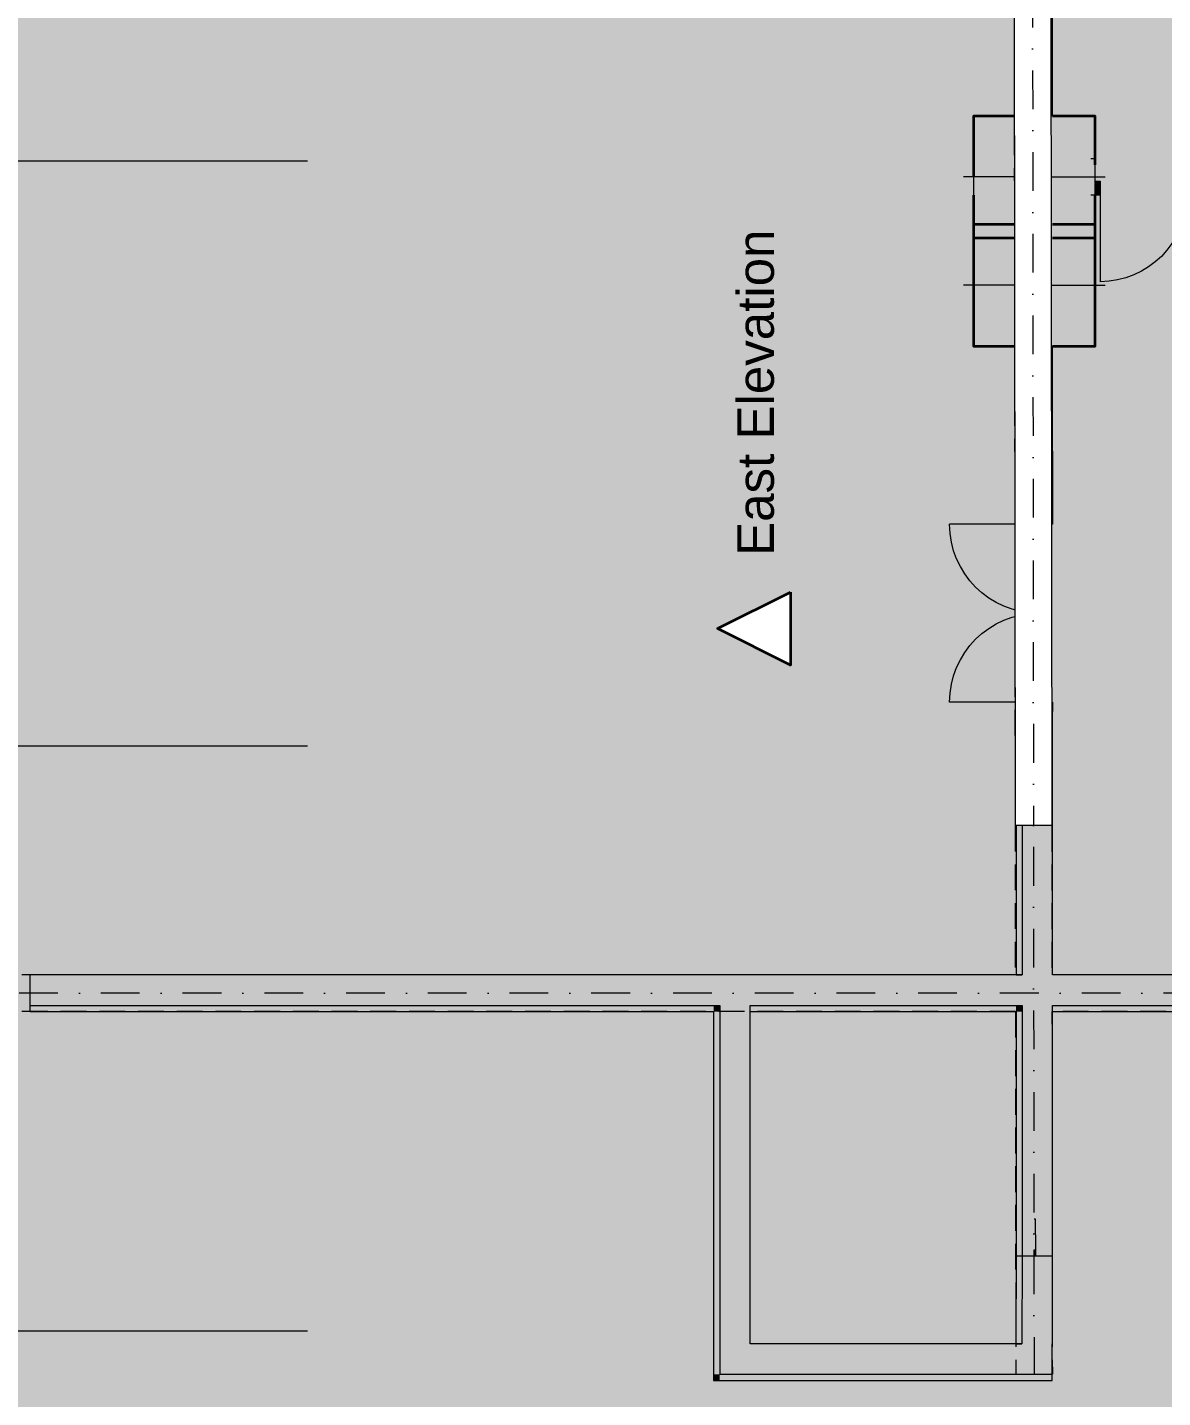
# Model space of a CAD drawing. Header units: millimetres. Extents: x -31264 to 69937, y -40802 to 59035.
# Drawn here: x 21741 to 31052, y 4690 to 15934 of the extents above; entities that cross this region are included whole.
import ezdxf
from ezdxf.enums import TextEntityAlignment as Align

# ---------------------------------------------------------------- set-up
doc = ezdxf.new("R2010")
doc.units = ezdxf.units.MM
doc.header["$MEASUREMENT"] = 0
for name, pattern in [('Dot & Dashed', [670.277762, 317.5, -176.388889, 0, -176.388874]), ('Hidden Line', [317.5, 211.666667, -105.833333]), ('Wipeout_Contour', [1000, 0, -1000])]:
    doc.linetypes.add(name, pattern=pattern)
for name, color, linetype in [('ARCHICAD Zone Stamps', 7, 'Continuous'), ('Dimensioning - General', 7, 'Continuous'), ('Marker - Elevation', 7, 'Continuous'), ('Model Unit - Zone', 7, 'Continuous'), ('Site & Landscape - Terrain', 7, 'Continuous'), ('Structural - Bearing', 7, 'Continuous'), ('Structural - Grid', 7, 'Continuous')]:
    doc.layers.add(name, color=color, linetype=linetype)
doc.styles.add('GENERATED_STYLE_1', font='arial.ttf')
doc.dimstyles.new('GENERATED_STYLE__3', dxfattribs={"dimtxt": 600, "dimasz": 95, "dimexe": 0.18, "dimexo": 300, "dimgap": 0.09, "dimtad": 1, "dimdec": 3, "dimlfac": 0.001, "dimzin": 0, "dimdsep": 46, "dimtxsty": 'GENERATED_STYLE_1', "dimblk": 'ARROWHEAD_2', "dimblk1": 'ARROWHEAD_2', "dimblk2": 'ARROWHEAD_2', "dimcen": 0.09, "dimclrd": 256, "dimclre": 256, "dimclrt": 5, "dimadec": 0, "dimazin": 0, "dimtfac": 1, "dimtdec": 4, "dimtmove": 0, "dimatfit": 3, "dimfxl": 0, "dimtolj": 1, "dimtzin": 0, "dimarcsym": 0})

# ---------------------------------------------------------------- blocks, each defined once
blk = doc.blocks.new('Corridor_02_2', base_point=(24275, -5852))
at = {"layer": 'Model Unit - Zone', "linetype": 'Continuous', "lineweight": 0, "true_color": 0xfdf2d0}
h = blk.add_hatch(color=254, dxfattribs=at)
h.paths.add_polyline_path([(2050, -7169), (8000, -7146), (8000, -6742), (9000, -6742), (9000, -7142), (13600, -7125), (13600, -6742), (14600, -6742), (14600, -7121), (21600, -7094), (21600, -6742), (22600, -6742), (22600, -7742), (22250, -7742), (22250, -11442), (22750, -11442), (22750, -11892), (26252, -11892), (26252, -11542), (27252, -11542), (27252, -11892), (29725, -11892), (29725, -11542), (30725, -11542), (30725, -12542), (30375, -12542), (30375, -19892), (30825, -19892), (30825, -20092), (36252, -20092), (36252, -19742), (36602, -19742), (36602, -17892), (36402, -17892), (36402, -16892), (37402, -16892), (37402, -17092), (39252, -17092), (39252, -16742), (39603, -16742), (39611, -7742), (39252, -7742), (39252, -7392), (29252, -7392), (29252, -7742), (28252, -7742), (28252, -6742), (29252, -6742), (29252, -7092), (38687, -7092), (38687, -6743), (38687, -6493), (38686, -5246), (38686, -4940), (38686, -4392), (28771, -4392), (28848, 1608), (20500, 1608), (20500, 1258), (19500, 1258), (19500, 2258), (19700, 2258), (19700, 7508), (19200, 7508), (19200, 8508), (19700, 8508), (19700, 10298), (19500, 10298), (19500, 11298), (19700, 11298), (19700, 13508), (19500, 13508), (19500, 14508), (19700, 14508), (19700, 16318), (19200, 16318), (19200, 17318), (19700, 17318), (19700, 25318), (19250, 25318), (19250, 26318), (20250, 26318), (20250, 25968), (29473, 25968), (29473, 26468), (30473, 26468), (30473, 25468), (30150, 25468), (30150, 17318), (30500, 17318), (30500, 16318), (30150, 16318), (30150, 15207), (30500, 15207), (30500, 14857), (32000, 14857), (32000, 15207), (32350, 15207), (32350, 16318), (32000, 16318), (32000, 17318), (32350, 17318), (32350, 25318), (32000, 25318), (32000, 26318), (33000, 26318), (33000, 25968), (36619, 25968), (36621, 27818), (36269, 27818), (36269, 28168), (36200, 28168), (32279, 28168), (32279, 27818), (31279, 27818), (31279, 28168), (14600, 28168), (14600, 27818), (13600, 27818), (13600, 28168), (9000, 28168), (9000, 27818), (8000, 27818), (8000, 28168), (2373, 28168), (2373, 27818), (2050, 27818), (2050, 26318), (2500, 26318), (2500, 25318), (2050, 25318), (2050, 20508), (2500, 20508), (2500, 19508), (2050, 19508), (2050, 14508), (2500, 14508), (2500, 13508), (2050, 13508), (2050, 8508), (2500, 8508), (2500, 7508), (2050, 7508), (2050, 2258), (2500, 2258), (2500, 1258), (2050, 1258), (2050, -3742), (2500, -3742), (2500, -4742), (2050, -4742)])
h.paths.add_polyline_path([(3600, 26318), (4600, 26318), (4600, 25318), (3600, 25318)], flags=0)
h.paths.add_polyline_path([(5055, -4731), (4055, -4731), (4055, -3731), (5055, -3731)], flags=0)
h.paths.add_polyline_path([(5568, -431), (4568, -431), (4568, 569), (5568, 569)], flags=0)
h.paths.add_polyline_path([(6300, 26318), (7300, 26318), (7300, 25318), (6300, 25318)], flags=0)
h.paths.add_polyline_path([(8469, -429), (7469, -429), (7469, 571), (8469, 571)], flags=0)
h.paths.add_polyline_path([(8200, -4624), (8200, -3624), (9200, -3624), (9200, -4624)], flags=0)
h.paths.add_polyline_path([(11800, 26318), (12800, 26318), (12800, 25318), (11800, 25318)], flags=0)
h.paths.add_polyline_path([(13379, 21618), (12379, 21618), (12379, 22618), (13379, 22618)], flags=0)
h.paths.add_polyline_path([(14700, -4624), (13700, -4624), (13700, -3624), (14700, -3624)], flags=0)
h.paths.add_polyline_path([(15279, 22618), (16279, 22618), (16279, 21618), (15279, 21618)], flags=0)
h.paths.add_polyline_path([(15596, 26318), (16596, 26318), (16596, 25318), (15596, 25318)], flags=0)
h.paths.add_polyline_path([(20200, -4624), (19200, -4624), (19200, -3624), (20200, -3624)], flags=0)
blk.add_hatch(color=254, dxfattribs=at).paths.add_polyline_path([(32000, 14857), (30500, 14857), (30500, 14672), (32000, 14672)])
at = {"layer": 'ARCHICAD Zone Stamps', "color": 5, "lineweight": 25, "style": 'GENERATED_STYLE_1'}
for tag, p in [('DUMMY_849', (25573, -5027)), ('ROOM_NAME', (22978, -5095)), ('DUMMY_850', (25573, -5616)), ('ROOM_NUMBER', (22978, -5685)), ('measuredAreaCode', (22978, -6274))]:
    blk.add_attdef(tag, text='', height=300, dxfattribs=at).set_placement(p, align=Align.TOP_LEFT)
blk = doc.blocks.new('Mesh_1', base_point=(-31264, 46149))
at = {"color": 254, "linetype": 'Wipeout_Contour', "lineweight": 0, "ltscale": 258748.646944}
blk.add_wipeout([(-31264, 46149), (-31264, -40802), (62056, -40802), (62056, 46149)], dxfattribs=at).dxf.layer = 'Site & Landscape - Terrain'
at = {"layer": 'Site & Landscape - Terrain', "linetype": 'Continuous', "lineweight": 13, "true_color": 0xa2a233}
h = blk.add_hatch(dxfattribs=at)
h.set_pattern_fill('Grass', color=55, style=0, pattern_type=2)
h.set_pattern_definition([(90, (0, 0), (-600, 0), [86.6025, -259.8076]), (90, (300, 173.2), (-600, 0), [86.6025, -259.8076]), (30, (0, 0), (-300, 519.6152), [86.6025, -259.8076]), (30, (0, 346.4), (-300, 519.6152), [86.6025, -259.8076]), (150, (0, 0), (300, 519.6152), [86.6025, -259.8076]), (150, (0, 346.4), (300, 519.6152), [86.6025, -259.8076])])
h.paths.add_polyline_path([(-31264, 46149), (-31264, -40802), (62056, -40802), (62056, 46149)])
blk = doc.blocks.new('Arch Double Door_ Sidelight_ Transom 24_2')
at = {"layer": 'Structural - Bearing', "linetype": 'Continuous', "lineweight": 0, "true_color": 0xffffff}
for points in [[(-1050, -115), (-1010, -115), (-1010, 0), (-1050, 0)], [(-1010, -115), (-490, -115), (-490, 0), (-1010, 0)], [(-490, -115), (-450, -115), (-450, 0), (-490, 0)], [(1050, 0), (1010, 0), (1010, -115), (1050, -115)]]:
    blk.add_hatch(color=7, dxfattribs=at).paths.add_polyline_path(points)
at = {"layer": 'Structural - Bearing', "color": 30, "linetype": 'Continuous', "lineweight": 18, "true_color": 0xff6600}
for p, q in [((-450, 0), (-450, 730)), ((1010, 0), (1010, 730))]:
    blk.add_line(p, q, dxfattribs=at)
at = {"layer": 'Structural - Bearing', "color": 251, "linetype": 'Continuous', "lineweight": 13, "true_color": 0x6a6a6a}
for p, q in [((-1050, 185), (-1087, 185)), ((-1050, 185), (-1087, 185)), ((-1050, 135), (-1050, 185)), ((-1050, 135), (-1050, 185)), ((1050, 135), (1050, 185)), ((1050, 135), (1050, 185)), ((1050, 185), (1087, 185)), ((1050, 185), (1087, 185))]:
    blk.add_line(p, q, dxfattribs=at)
at = {"layer": 'Structural - Bearing', "color": 7, "linetype": 'Continuous', "lineweight": 20}
for p, q in [((-1050, 0), (-1050, 135)), ((-1050, 0), (-1050, 135)), ((1050, 0), (1050, 135)), ((1050, 0), (1050, 135)), ((-1050, -115), (-1050, 0)), ((-1050, -115), (-1050, 0)), ((1050, -115), (1050, 0)), ((1050, -115), (1050, 0)), ((-1050, -115), (-1087, -115)), ((-1050, -115), (-1087, -115)), ((1050, -115), (1087, -115)), ((1050, -115), (1087, -115))]:
    blk.add_line(p, q, dxfattribs=at)
at = {"layer": 'Structural - Bearing', "color": 30, "linetype": 'Continuous', "lineweight": 20, "true_color": 0xff6600}
for p, q in [((-1010, 0), (-1050, 0)), ((-1050, 0), (-1050, -115)), ((-1010, -115), (-1010, 0)), ((-450, 0), (-490, 0)), ((-490, 0), (-490, -115)), ((-450, -115), (-450, 0)), ((1050, 0), (1010, 0)), ((1010, 0), (1010, -115)), ((1050, -115), (1050, 0)), ((-1050, -115), (-1010, -115)), ((-490, -115), (-450, -115)), ((1010, -115), (1050, -115))]:
    blk.add_line(p, q, dxfattribs=at)
at = {"layer": 'Structural - Bearing', "color": 30, "linetype": 'Continuous', "lineweight": 20, "true_color": 0xff6600, "flags": 128}
blk.add_lwpolyline([(-1010, -115), (-490, -115), (-490, 0), (-1010, 0)], close=True, dxfattribs=at)
at = {"layer": 'Structural - Bearing', "color": 30, "linetype": 'Continuous', "lineweight": 18, "true_color": 0xff6600}
for centre, start, end in [((-450, 0), 0, 90), ((1010, 0), 90, 180)]:
    blk.add_arc(centre, 730, start, end, dxfattribs=at)
blk = doc.blocks.new('Wall_51', base_point=(30000, 25818))
at = {"layer": 'Structural - Bearing', "linetype": 'Continuous', "lineweight": 0, "true_color": 0x353329}
for points in [[(29850, 16318), (29850, 15207), (29900, 15207), (29900, 16318)], [(29850, 13318), (29850, 12457), (29900, 12457), (29900, 13318)], [(29850, 8158), (29900, 8158), (29900, 10357), (29850, 10357)], [(29850, 7858), (29850, 5853), (29900, 5853), (29900, 7858)]]:
    blk.add_hatch(color=250, dxfattribs=at).paths.add_polyline_path(points)
at = {"layer": 'Structural - Bearing', "linetype": 'Continuous', "lineweight": 0, "true_color": 0x5a512e}
for points in [[(29900, 16318), (29900, 15207), (30150, 15207), (30150, 16318)], [(29900, 12457), (30150, 12457), (30150, 13318), (29900, 13318)], [(29900, 10357), (29900, 8158), (30150, 8158), (30150, 10357)], [(30150, 7908), (29900, 7908), (29900, 7858), (30150, 7858)], [(29900, 7858), (29900, 5853), (30150, 5853), (30150, 7858)]]:
    blk.add_hatch(color=59, dxfattribs=at).paths.add_polyline_path(points)
at = {"layer": 'Structural - Bearing', "color": 7, "linetype": 'Continuous', "lineweight": 20}
for p, q in [((29900, 16318), (29900, 15207)), ((29900, 13318), (29900, 12457)), ((30150, 12457), (30150, 12494)), ((30035, 12457), (29900, 12457)), ((30150, 12457), (30035, 12457)), ((29900, 10357), (29900, 8158)), ((30035, 10357), (29900, 10357)), ((30150, 10357), (30035, 10357)), ((30150, 10357), (30150, 10320)), ((29900, 7908), (29900, 7858)), ((30150, 7858), (30150, 7908)), ((29900, 7858), (29900, 5853))]:
    blk.add_line(p, q, dxfattribs=at)
at = {"layer": 'Structural - Bearing', "color": 251, "linetype": 'Continuous', "lineweight": 13, "true_color": 0x6a6a6a}
for p, q in [((29850, 12457), (29850, 12494)), ((29900, 12457), (29850, 12457)), ((29850, 10357), (29850, 10320)), ((29900, 10357), (29850, 10357)), ((29850, 8158), (29900, 8158))]:
    blk.add_line(p, q, dxfattribs=at)
at = {"layer": 'Structural - Bearing', "color": 251, "linetype": 'Continuous', "lineweight": 13, "true_color": 0x6a6a6a, "flags": 128}
for points in [[(29850, 16318), (29850, 15207)], [(29850, 13318), (29850, 12457)], [(29850, 10357), (29850, 8158)], [(29850, 7858), (29850, 5853)], [(29850, 5853), (29900, 5853)]]:
    blk.add_lwpolyline(points, dxfattribs=at)
at = {"layer": 'Structural - Bearing', "color": 7, "linetype": 'Continuous', "lineweight": 20, "flags": 128}
for points in [[(30150, 15207), (30150, 16318)], [(30150, 12457), (30150, 13318)], [(30150, 8158), (30150, 10357)], [(30150, 5853), (30150, 7858)], [(29900, 5853), (30150, 5853)]]:
    blk.add_lwpolyline(points, dxfattribs=at)
at = {"layer": 'Structural - Bearing', "color": 21, "linetype": 'Continuous', "lineweight": 18, "true_color": 0xff9955, "xscale": -1, "zscale": 1000, "rotation": 90}
blk.add_blockref('Arch Double Door_ Sidelight_ Transom 24_2', (30035, 11407), dxfattribs=at)
blk = doc.blocks.new('Double Door 24')
at = {"layer": 'Structural - Bearing', "linetype": 'Continuous', "lineweight": 0, "true_color": 0xffffff}
for points in [[(-750, -115), (-710, -115), (-710, 0), (-750, 0)], [(750, 0), (710, 0), (710, -115), (750, -115)]]:
    blk.add_hatch(color=7, dxfattribs=at).paths.add_polyline_path(points)
at = {"layer": 'Structural - Bearing', "color": 30, "linetype": 'Continuous', "lineweight": 18, "true_color": 0xff6600}
for p, q in [((-710, 0), (-710, 710)), ((710, 0), (710, 710))]:
    blk.add_line(p, q, dxfattribs=at)
at = {"layer": 'Structural - Bearing', "color": 7, "linetype": 'Continuous', "lineweight": 20}
for p, q in [((-750, 0), (-787, 0)), ((-750, 0), (-787, 0)), ((-750, 0), (-750, -115)), ((-750, 0), (-750, -115)), ((750, 0), (750, -115)), ((750, 0), (750, -115)), ((750, 0), (787, 0)), ((750, 0), (787, 0)), ((-750, -115), (-750, -250)), ((-750, -115), (-750, -250)), ((750, -115), (750, -250)), ((750, -115), (750, -250))]:
    blk.add_line(p, q, dxfattribs=at)
at = {"layer": 'Structural - Bearing', "color": 30, "linetype": 'Continuous', "lineweight": 20, "true_color": 0xff6600}
for p, q in [((-710, 0), (-750, 0)), ((-750, 0), (-750, -115)), ((-710, -115), (-710, 0)), ((750, 0), (710, 0)), ((710, 0), (710, -115)), ((750, -115), (750, 0)), ((-750, -115), (-710, -115)), ((710, -115), (750, -115))]:
    blk.add_line(p, q, dxfattribs=at)
at = {"layer": 'Structural - Bearing', "color": 251, "linetype": 'Continuous', "lineweight": 13, "true_color": 0x6a6a6a}
for p, q in [((-750, -300), (-787, -300)), ((-750, -300), (-787, -300)), ((-750, -250), (-750, -300)), ((-750, -250), (-750, -300)), ((750, -250), (750, -300)), ((750, -250), (750, -300)), ((750, -300), (787, -300)), ((750, -300), (787, -300))]:
    blk.add_line(p, q, dxfattribs=at)
at = {"layer": 'Structural - Bearing', "color": 30, "linetype": 'Continuous', "lineweight": 18, "true_color": 0xff6600}
for centre, start, end in [((-710, 0), 0, 90), ((710, 0), 90, 180)]:
    blk.add_arc(centre, 710, start, end, dxfattribs=at)
blk = doc.blocks.new('Wall_57', base_point=(32500, 14706.64897))
at = {"layer": 'Structural - Bearing', "color": 251, "linetype": 'Continuous', "lineweight": 13, "true_color": 0x6a6a6a}
for p, q in [((30500, 14856.64897), (30463, 14856.64897)), ((30500, 14806.64897), (30500, 14856.64897)), ((32000, 14856.64897), (32037, 14856.64897)), ((32000, 14806.64897), (32000, 14856.64897))]:
    blk.add_line(p, q, dxfattribs=at)
at = {"layer": 'Structural - Bearing', "color": 7, "linetype": 'Continuous', "lineweight": 20}
for p, q in [((30500, 14671.64897), (30500, 14806.64897)), ((32000, 14671.64897), (32000, 14806.64897)), ((30500, 14556.64897), (30500, 14671.64897)), ((32000, 14556.64897), (32000, 14671.64897)), ((30500, 14556.64897), (30463, 14556.64897)), ((32000, 14556.64897), (32037, 14556.64897))]:
    blk.add_line(p, q, dxfattribs=at)
at = {"layer": 'Structural - Bearing', "color": 21, "linetype": 'Continuous', "lineweight": 18, "true_color": 0xff9955, "xscale": -1, "zscale": 1000, "rotation": 180}
blk.add_blockref('Double Door 24', (31250, 14556.64897), dxfattribs=at)
blk = doc.blocks.new('Wall_81', base_point=(30000, 6003))
at = {"layer": 'Structural - Bearing', "linetype": 'Continuous', "lineweight": 0, "true_color": 0x5a512e}
blk.add_hatch(color=59, dxfattribs=at).paths.add_polyline_path([(30000, 5903), (30011, 5903), (30010, 6153), (30000, 6153)])
at = {"layer": 'Structural - Bearing', "linetype": 'Continuous', "lineweight": 0, "true_color": 0x353329}
blk.add_hatch(color=250, dxfattribs=at).paths.add_polyline_path([(30000, 5853), (30011, 5853), (30011, 5903), (30000, 5903)])
at = {"layer": 'Structural - Bearing', "color": 7, "linetype": 'Continuous', "lineweight": 20}
blk.add_line((30000, 5903), (30011, 5903), dxfattribs=at)
at = {"layer": 'Structural - Bearing', "color": 7, "linetype": 'Continuous', "lineweight": 20, "flags": 128}
for points in [[(30010, 6153), (30000, 6153)], [(30011, 5903), (30010, 6153)]]:
    blk.add_lwpolyline(points, dxfattribs=at)
at = {"layer": 'Structural - Bearing', "color": 251, "linetype": 'Continuous', "lineweight": 13, "true_color": 0x6a6a6a, "flags": 128}
for points in [[(30000, 5853), (30000, 5903)], [(30000, 5853), (30011, 5853)], [(30011, 5853), (30011, 5903)]]:
    blk.add_lwpolyline(points, dxfattribs=at)
blk = doc.blocks.new('Wall_82', base_point=(30000, 14707))
at = {"layer": 'Structural - Bearing', "linetype": 'Continuous', "lineweight": 0, "true_color": 0x5a512e}
blk.add_hatch(color=59, dxfattribs=at).paths.add_polyline_path([(29500, 14558), (29500, 14558), (29500, 14708)])
at = {"layer": 'Structural - Bearing', "color": 7, "linetype": 'Continuous', "lineweight": 20, "flags": 128}
blk.add_lwpolyline([(29500, 14708), (29500, 14558)], dxfattribs=at)
blk = doc.blocks.new('Wall_83', base_point=(29993, 9579))
at = {"layer": 'Structural - Bearing', "linetype": 'Continuous', "lineweight": 0, "true_color": 0x5a512e}
blk.add_hatch(color=59, dxfattribs=at).paths.add_polyline_path([(29993, 9479), (30000, 9479), (30000, 9729), (29993, 9729)])
at = {"layer": 'Structural - Bearing', "linetype": 'Continuous', "lineweight": 0, "true_color": 0x353329}
blk.add_hatch(color=250, dxfattribs=at).paths.add_polyline_path([(29993, 9429), (30000, 9429), (30000, 9479), (29993, 9479)])
at = {"layer": 'Structural - Bearing', "color": 7, "linetype": 'Continuous', "lineweight": 20}
blk.add_line((29993, 9479), (30000, 9479), dxfattribs=at)
at = {"layer": 'Structural - Bearing', "color": 7, "linetype": 'Continuous', "lineweight": 20, "flags": 128}
for points in [[(30000, 9729), (29993, 9729)], [(29993, 9479), (29993, 9729)]]:
    blk.add_lwpolyline(points, dxfattribs=at)
at = {"layer": 'Structural - Bearing', "color": 251, "linetype": 'Continuous', "lineweight": 13, "true_color": 0x6a6a6a, "flags": 128}
for points in [[(29993, 9429), (29993, 9479)], [(29993, 9429), (30000, 9429)]]:
    blk.add_lwpolyline(points, dxfattribs=at)
blk = doc.blocks.new('Wall_92', base_point=(29989, 12793))
at = {"layer": 'Structural - Bearing', "linetype": 'Continuous', "lineweight": 0, "true_color": 0x5a512e}
blk.add_hatch(color=59, dxfattribs=at).paths.add_polyline_path([(29989, 12693), (30000, 12693), (30000, 12943), (29989, 12943)])
at = {"layer": 'Structural - Bearing', "linetype": 'Continuous', "lineweight": 0, "true_color": 0x353329}
blk.add_hatch(color=250, dxfattribs=at).paths.add_polyline_path([(29989, 12643), (30000, 12643), (30000, 12693), (29989, 12693)])
at = {"layer": 'Structural - Bearing', "color": 7, "linetype": 'Continuous', "lineweight": 20}
blk.add_line((29989, 12693), (30000, 12693), dxfattribs=at)
at = {"layer": 'Structural - Bearing', "color": 7, "linetype": 'Continuous', "lineweight": 20, "flags": 128}
for points in [[(30000, 12943), (29989, 12943)], [(29989, 12693), (29989, 12943)]]:
    blk.add_lwpolyline(points, dxfattribs=at)
at = {"layer": 'Structural - Bearing', "color": 251, "linetype": 'Continuous', "lineweight": 13, "true_color": 0x6a6a6a, "flags": 128}
for points in [[(29989, 12643), (29989, 12693)], [(29989, 12643), (30000, 12643)]]:
    blk.add_lwpolyline(points, dxfattribs=at)
blk = doc.blocks.new('Wall_95', base_point=(27520, 8008))
at = {"layer": 'Structural - Bearing', "linetype": 'Continuous', "lineweight": 0, "true_color": 0x5a512e}
for points in [[(27670, 7908), (27420, 7908), (27420, 7858), (27670, 7858)], [(27670, 7908), (27420, 7908), (27420, 7858), (27670, 7858)], [(27670, 5131), (27670, 7858), (27420, 7858), (27420, 5131)], [(27670, 5131), (27420, 4881), (27670, 4881)], [(27420, 5131), (27420, 4881), (27670, 5131)]]:
    blk.add_hatch(color=59, dxfattribs=at).paths.add_polyline_path(points)
at = {"layer": 'Structural - Bearing', "linetype": 'Continuous', "lineweight": 0, "true_color": 0x353329}
for points in [[(27420, 4881), (27420, 7858), (27370, 7858), (27370, 4881)], [(27370, 4831), (27420, 4831), (27420, 4881)], [(27370, 4881), (27370, 4831), (27420, 4881)]]:
    blk.add_hatch(color=250, dxfattribs=at).paths.add_polyline_path(points)
at = {"layer": 'Structural - Bearing', "color": 7, "linetype": 'Continuous', "lineweight": 20}
for p, q in [((27420, 7908), (27420, 7858)), ((27420, 7908), (27420, 7858)), ((27670, 7858), (27670, 7908)), ((27670, 7858), (27670, 7908)), ((27420, 7858), (27420, 5131)), ((27420, 5131), (27420, 4881)), ((27420, 4881), (27670, 4881))]:
    blk.add_line(p, q, dxfattribs=at)
at = {"layer": 'Structural - Bearing', "color": 251, "linetype": 'Continuous', "lineweight": 13, "true_color": 0x6a6a6a, "flags": 128}
for points in [[(27370, 7858), (27370, 4831)], [(27370, 4831), (27420, 4831)]]:
    blk.add_lwpolyline(points, dxfattribs=at)
at = {"layer": 'Structural - Bearing', "color": 7, "linetype": 'Continuous', "lineweight": 20, "flags": 128}
blk.add_lwpolyline([(27670, 5131), (27670, 7858)], dxfattribs=at)
blk = doc.blocks.new('Wall_96', base_point=(27520, 4981))
at = {"layer": 'Structural - Bearing', "linetype": 'Continuous', "lineweight": 0, "true_color": 0x5a512e}
blk.add_hatch(color=59, dxfattribs=at).paths.add_polyline_path([(27670, 4881), (30146, 4881), (30146, 5131), (27670, 5131)])
at = {"layer": 'Structural - Bearing', "linetype": 'Continuous', "lineweight": 0, "true_color": 0x353329}
blk.add_hatch(color=250, dxfattribs=at).paths.add_polyline_path([(27420, 4881), (27420, 4831), (30146, 4831), (30146, 4881)])
at = {"layer": 'Structural - Bearing', "color": 7, "linetype": 'Continuous', "lineweight": 20}
for p, q in [((27420, 4881), (27670, 4881)), ((27670, 4881), (30146, 4881))]:
    blk.add_line(p, q, dxfattribs=at)
at = {"layer": 'Structural - Bearing', "color": 7, "linetype": 'Continuous', "lineweight": 20, "flags": 128}
for points in [[(29897, 5131), (27670, 5131)], [(30146, 4881), (30146, 5131)]]:
    blk.add_lwpolyline(points, dxfattribs=at)
at = {"layer": 'Structural - Bearing', "color": 251, "linetype": 'Continuous', "lineweight": 13, "true_color": 0x6a6a6a, "flags": 128}
for points in [[(30146, 4831), (30146, 4881)], [(27420, 4831), (30146, 4831)]]:
    blk.add_lwpolyline(points, dxfattribs=at)
blk = doc.blocks.new('Wall_97', base_point=(30000, 5862))
at = {"layer": 'Structural - Bearing', "linetype": 'Continuous', "lineweight": 0, "true_color": 0x353329}
blk.add_hatch(color=250, dxfattribs=at).paths.add_polyline_path([(29850, 5863), (29848, 5131), (29898, 5131), (29900, 5863)])
at = {"layer": 'Structural - Bearing', "linetype": 'Continuous', "lineweight": 0, "true_color": 0x5a512e}
blk.add_hatch(color=59, dxfattribs=at).paths.add_polyline_path([(29900, 5863), (29898, 5131), (30148, 5131), (30150, 5862)])
at = {"layer": 'Structural - Bearing', "color": 7, "linetype": 'Continuous', "lineweight": 20}
blk.add_line((29900, 5863), (29898, 5131), dxfattribs=at)
at = {"layer": 'Structural - Bearing', "color": 251, "linetype": 'Continuous', "lineweight": 13, "true_color": 0x6a6a6a, "flags": 128}
for points in [[(29850, 5863), (29848, 5131)], [(29848, 5131), (29898, 5131)]]:
    blk.add_lwpolyline(points, dxfattribs=at)
at = {"layer": 'Structural - Bearing', "color": 7, "linetype": 'Continuous', "lineweight": 20, "flags": 128}
blk.add_lwpolyline([(30148, 5131), (30150, 5862)], dxfattribs=at)
blk = doc.blocks.new('Wall_101', base_point=(21764, 8008))
at = {"layer": 'Structural - Bearing', "linetype": 'Continuous', "lineweight": 0, "true_color": 0x5a512e}
for points in [[(27420, 8158), (21764, 8158), (21764, 7908), (27420, 7908)], [(27670, 8158), (27420, 8158), (27420, 7908), (27670, 7908)], [(29900, 8158), (27670, 8158), (27670, 7908), (29900, 7908)], [(30150, 8158), (29900, 8158), (29900, 7908), (30150, 7908)], [(32400, 8158), (30150, 8158), (30150, 7908), (32400, 7908)]]:
    blk.add_hatch(color=59, dxfattribs=at).paths.add_polyline_path(points)
at = {"layer": 'Structural - Bearing', "linetype": 'Continuous', "lineweight": 0, "true_color": 0x353329}
for points in [[(27370, 7908), (21764, 7908), (21764, 7858), (27370, 7858)], [(27420, 7908), (27370, 7908), (27370, 7858), (27420, 7858)], [(29850, 7908), (27670, 7908), (27670, 7858), (29850, 7858)], [(29900, 7908), (29850, 7908), (29850, 7858), (29900, 7858)], [(32350, 7908), (30150, 7908), (30150, 7858), (32350, 7858)]]:
    blk.add_hatch(color=250, dxfattribs=at).paths.add_polyline_path(points)
at = {"layer": 'Structural - Bearing', "color": 7, "linetype": 'Continuous', "lineweight": 20}
for p, q in [((21764, 7908), (27420, 7908)), ((27420, 7908), (27420, 7858)), ((27670, 7858), (27670, 7908)), ((27670, 7908), (29900, 7908)), ((29900, 7908), (29900, 7858)), ((30150, 7858), (30150, 7908)), ((30150, 7908), (32400, 7908))]:
    blk.add_line(p, q, dxfattribs=at)
at = {"layer": 'Structural - Bearing', "color": 7, "linetype": 'Continuous', "lineweight": 20, "flags": 128}
for points in [[(29900, 8158), (21764, 8158)], [(21764, 7908), (21764, 8158)], [(32400, 8158), (30150, 8158)]]:
    blk.add_lwpolyline(points, dxfattribs=at)
at = {"layer": 'Structural - Bearing', "color": 251, "linetype": 'Continuous', "lineweight": 13, "true_color": 0x6a6a6a, "flags": 128}
for points in [[(21764, 7858), (21764, 7908)], [(21764, 7858), (27370, 7858)], [(27670, 7858), (29850, 7858)], [(30150, 7858), (32350, 7858)]]:
    blk.add_lwpolyline(points, dxfattribs=at)
blk = doc.blocks.new('Column_39', base_point=(30000, 14707))
at = {"layer": 'Structural - Bearing', "linetype": 'Continuous', "lineweight": 0, "true_color": 0x5a512e}
for points in [[(29500, 15207), (29500, 14708), (29500, 14808), (29850, 14807), (29900, 14807), (29900, 15207)], [(29900, 15207), (29900, 14807), (30150, 14806), (30150, 14807), (30150, 15207)], [(30500, 15207), (30150, 15207), (30150, 14807), (30500, 14807)], [(29500, 14708), (29500, 14558), (29850, 14557), (29850, 14807), (29500, 14808)], [(29850, 14557), (29900, 14557), (29900, 14807), (29850, 14807)], [(29900, 14557), (30150, 14556), (30150, 14557), (30150, 14806), (29900, 14807)], [(30150, 14807), (30150, 14806), (30150, 14557), (30500, 14557), (30500, 14807)], [(29500, 14558), (29500, 14207), (29900, 14207), (29900, 14557), (29850, 14557)], [(29900, 14557), (29900, 14207), (30150, 14207), (30150, 14556)], [(30150, 14556), (30150, 14207), (30500, 14207), (30500, 14557), (30150, 14557)]]:
    blk.add_hatch(color=59, dxfattribs=at).paths.add_polyline_path(points)
at = {"layer": 'Structural - Bearing', "color": 1, "linetype": 'Continuous', "lineweight": 0}
for p, q in [((30000, 14787), (30000, 15287)), ((29920, 14707), (29420, 14707)), ((30000, 14627), (30000, 14127)), ((30080, 14707), (30580, 14707))]:
    blk.add_line(p, q, dxfattribs=at)
at = {"layer": 'Structural - Bearing', "color": 14, "linetype": 'Continuous', "lineweight": 35, "true_color": 0xa80f02, "flags": 128}
for points in [[(29900, 15207), (29500, 15207), (29500, 14708)], [(30500, 14807), (30500, 15207), (30150, 15207)], [(29500, 14558), (29500, 14207), (29900, 14207)], [(30150, 14207), (30500, 14207), (30500, 14557)]]:
    blk.add_lwpolyline(points, dxfattribs=at)
at = {"layer": 'Structural - Bearing', "color": 1, "linetype": 'Continuous', "lineweight": 0}
blk.add_point((30000, 14707), dxfattribs=at)
blk = doc.blocks.new('Column_107', base_point=(30000, 13818))
at = {"layer": 'Structural - Bearing', "linetype": 'Continuous', "lineweight": 0, "true_color": 0x5a512e}
for points in [[(29500, 13318), (29900, 13318), (29900, 14318), (29500, 14318)], [(30150, 14318), (29900, 14318), (29900, 13318), (30150, 13318)], [(30150, 13318), (30500, 13318), (30500, 14318), (30150, 14318)]]:
    blk.add_hatch(color=59, dxfattribs=at).paths.add_polyline_path(points)
at = {"layer": 'Structural - Bearing', "color": 1, "linetype": 'Continuous', "lineweight": 0}
for p, q in [((30000, 13898), (30000, 14398)), ((29920, 13818), (29420, 13818)), ((30000, 13738), (30000, 13238)), ((30080, 13818), (30580, 13818))]:
    blk.add_line(p, q, dxfattribs=at)
at = {"layer": 'Structural - Bearing', "color": 14, "linetype": 'Continuous', "lineweight": 35, "true_color": 0xa80f02, "flags": 128}
for points in [[(29900, 14318), (29500, 14318), (29500, 13318), (29900, 13318)], [(30150, 13318), (30500, 13318), (30500, 14318), (30150, 14318)]]:
    blk.add_lwpolyline(points, dxfattribs=at)
at = {"layer": 'Structural - Bearing', "color": 1, "linetype": 'Continuous', "lineweight": 0}
blk.add_point((30000, 13818), dxfattribs=at)
blk = doc.blocks.new('Standard grid marker')
at = {"layer": 'Structural - Grid', "color": 104, "linetype": 'Continuous', "lineweight": 20, "true_color": 0x029e21}
for p, q in [((1000, 0), (25200, 0)), ((25200, 0), (26200, 0))]:
    blk.add_line(p, q, dxfattribs=at)
at = {"layer": 'Structural - Grid', "color": 7, "lineweight": 13, "style": 'GENERATED_STYLE_1'}
blk.add_attdef('AC_MarkerText_1', text='', height=350, dxfattribs=at).set_placement((-500, 175), align=Align.TOP_CENTER)
blk = doc.blocks.new('Beam_42', base_point=(40091, 8008))
at = {"layer": 'Structural - Bearing', "color": 132, "linetype": 'Hidden Line', "lineweight": 20, "true_color": 0x00bfbf}
for p, q in [((29844, 8158), (19909, 8158)), ((32350, 8158), (30144, 8158)), ((29845, 7858), (19910, 7858)), ((32350, 7858), (30145, 7858))]:
    blk.add_line(p, q, dxfattribs=at)
at = {"layer": 'Structural - Bearing', "color": 123, "linetype": 'Dot & Dashed', "lineweight": 20, "true_color": 0x71cebe}
blk.add_line((40091, 8008), (19760, 8008), dxfattribs=at)
blk = doc.blocks.new('Beam_52', base_point=(29973, 25968))
at = {"layer": 'Structural - Bearing', "color": 123, "linetype": 'Dot & Dashed', "lineweight": 20, "true_color": 0x71cebe}
blk.add_line((29973, 25968), (29998, 4881), dxfattribs=at)
at = {"layer": 'Structural - Bearing', "color": 132, "linetype": 'Hidden Line', "lineweight": 20, "true_color": 0x00bfbf}
for p, q in [((29834, 16685), (29844, 8158)), ((30134, 16684), (30144, 8158)), ((29845, 7858), (29848, 4881)), ((30145, 7858), (30148, 4881)), ((29848, 4881), (30148, 4881))]:
    blk.add_line(p, q, dxfattribs=at)
blk = doc.blocks.new('Beam_97', base_point=(29973, 28318))
at = {"color": 254, "linetype": 'Wipeout_Contour', "lineweight": 0, "ltscale": 141782.643253}
blk.add_wipeout([(30126, 25668), (29826, 25668), (29843, 9388), (30143, 9388)], dxfattribs=at).dxf.layer = 'Structural - Bearing'
at = {"layer": 'Structural - Bearing', "color": 123, "linetype": 'Dot & Dashed', "lineweight": 20, "true_color": 0x71cebe}
blk.add_line((29973, 28318), (29993, 9388), dxfattribs=at)
at = {"layer": 'Structural - Bearing', "color": 132, "linetype": 'Continuous', "lineweight": 20, "true_color": 0x00bfbf}
for p, q in [((29826, 25668), (29843, 9388)), ((30126, 25668), (30143, 9388)), ((29843, 9388), (30143, 9388))]:
    blk.add_line(p, q, dxfattribs=at)
blk = doc.blocks.new('*D534')
at = {"layer": 'Dimensioning - General', "color": 151, "linetype": 'Continuous', "lineweight": 20, "true_color": 0x80c2ff}
for p, q in [((69843, 48067), (69843, 48128)), ((69937, 48067), (14400, 48067)), ((69843, -29987), (69843, 48067)), ((69937, -29987), (14400, -29987)), ((69843, -30048), (69843, -29987))]:
    blk.add_line(p, q, dxfattribs=at)
at = {"layer": 'Dimensioning - General', "color": 161, "linetype": 'Continuous', "lineweight": 25, "true_color": 0x40a5ff}
for p, q in [((69905, 48031), (69780, 48103)), ((69780, -29950), (69905, -30023))]:
    blk.add_line(p, q, dxfattribs=at)
at = {"layer": 'Dimensioning - General', "color": 5, "lineweight": 25, "insert": (69723, 7787), "char_height": 600, "attachment_point": 7, "rotation": 90, "style": 'GENERATED_STYLE_1'}
blk.add_mtext('\\A1;{\\pql;\\fArial|b0|i0|c0|p34;78.053}', dxfattribs=at)
blk = doc.blocks.new('ARROWHEAD_2')
at = {"color": 0, "linetype": 'Continuous', "lineweight": 0}
for p, q in [((0, 0), (-1, 0)), ((-0.38, -0.66), (0.38, 0.66))]:
    blk.add_line(p, q, dxfattribs=at)
blk = doc.blocks.new('Elevation_3', base_point=(28000, 23000))
at = {"layer": 'Marker - Elevation', "color": 5, "lineweight": 35, "insert": (27868, 11480), "char_height": 300, "attachment_point": 7, "rotation": 90, "style": 'GENERATED_STYLE_1'}
blk.add_mtext('\\A1;{\\pql;\\pt0;\\fArial|b0|i0|c0|p34; East Elevation}', dxfattribs=at)
at = {"color": 254, "linetype": 'Wipeout_Contour', "lineweight": 0, "ltscale": 89694.134453}
blk.add_wipeout([(28000, 11300), (27400, 11000), (28000, 10700)], dxfattribs=at).dxf.layer = 'Marker - Elevation'
at = {"layer": 'Marker - Elevation', "color": 161, "linetype": 'Continuous', "lineweight": 35, "true_color": 0x40a5ff, "flags": 128}
blk.add_lwpolyline([(28000, 11300), (28000, 10700), (27400, 11000)], close=True, dxfattribs=at)
blk = doc.blocks.new('Elevation_6', base_point=(28000, 23000))
at = {"layer": 'Marker - Elevation', "color": 5, "lineweight": 35, "insert": (27868, 11480), "char_height": 300, "attachment_point": 7, "rotation": 90, "style": 'GENERATED_STYLE_1'}
blk.add_mtext('\\A1;{\\pql;\\pt0;\\fArial|b0|i0|c0|p34; East Elevation}', dxfattribs=at)
at = {"color": 254, "linetype": 'Wipeout_Contour', "lineweight": 0, "ltscale": 89694.134453}
blk.add_wipeout([(28000, 11300), (27400, 11000), (28000, 10700)], dxfattribs=at).dxf.layer = 'Marker - Elevation'
at = {"layer": 'Marker - Elevation', "color": 161, "linetype": 'Continuous', "lineweight": 35, "true_color": 0x40a5ff, "flags": 128}
blk.add_lwpolyline([(28000, 11300), (28000, 10700), (27400, 11000)], close=True, dxfattribs=at)
blk = doc.blocks.new('Elevation_10', base_point=(28000, 23000))
at = {"layer": 'Marker - Elevation', "color": 5, "lineweight": 35, "insert": (27868, 11480), "char_height": 300, "attachment_point": 7, "rotation": 90, "style": 'GENERATED_STYLE_1'}
blk.add_mtext('\\A1;{\\pql;\\pt0;\\fArial|b0|i0|c0|p34; East Elevation}', dxfattribs=at)
at = {"color": 254, "linetype": 'Wipeout_Contour', "lineweight": 0, "ltscale": 89694.134453}
blk.add_wipeout([(28000, 11300), (27400, 11000), (28000, 10700)], dxfattribs=at).dxf.layer = 'Marker - Elevation'
at = {"layer": 'Marker - Elevation', "color": 161, "linetype": 'Continuous', "lineweight": 35, "true_color": 0x40a5ff, "flags": 128}
blk.add_lwpolyline([(28000, 11300), (28000, 10700), (27400, 11000)], close=True, dxfattribs=at)

msp = doc.modelspace()

# ---------------------------------------------------------------- linework, layer by layer
at = {"layer": 'Model Unit - Zone', "color": 254, "linetype": 'Continuous', "lineweight": 0, "true_color": 0xfdf2d0, "flags": 128}
msp.add_lwpolyline([(30150, 16317.5493), (30150, 15206.649), (30500, 15206.649), (30500, 14856.649), (32000, 14856.649)], dxfattribs=at)

# ---------------------------------------------------------------- block references
at = {"layer": 'Model Unit - Zone', "color": 5, "linetype": 'Continuous', "lineweight": 35}
msp.add_blockref('Corridor_02_2', (24275.454, -5851.9), dxfattribs=at)

# ---------------------------------------------------------------- next in the draw order: block references
at = {"layer": 'Site & Landscape - Terrain', "color": 54, "lineweight": 25}
msp.add_blockref('Mesh_1', (-31264.0752, 46149.2543), dxfattribs=at)

# ---------------------------------------------------------------- next in the draw order: block references
at = {"layer": 'Structural - Bearing', "color": 132, "lineweight": 20, "true_color": 0x00bfbf}
for name, p in [('Beam_52', (29972.7595, 25967.5493)), ('Beam_42', (40091.4492, 8007.5443))]:
    msp.add_blockref(name, p, dxfattribs=at)
at = {"layer": 'Structural - Bearing', "color": 7, "lineweight": 35}
for name, p in [('Wall_51', (30000, 25817.5493)), ('Wall_57', (32500, 14706.649)), ('Wall_82', (30000, 14706.649)), ('Wall_92', (29988.8017, 12792.6013)), ('Wall_83', (29992.7147, 9578.9826)), ('Wall_101', (21764.3735, 8007.5443)), ('Wall_95', (27519.563, 8007.5443)), ('Wall_81', (30000, 6003.073)), ('Wall_97', (30000, 5862.3459)), ('Wall_96', (27519.563, 4981.1392))]:
    msp.add_blockref(name, p, dxfattribs=at)
at = {"layer": 'Structural - Bearing', "color": 14, "lineweight": 35, "true_color": 0xa80f02}
for name, p in [('Column_39', (30000, 14706.649)), ('Column_107', (30000, 13817.5493))]:
    msp.add_blockref(name, p, dxfattribs=at)
at = {"layer": 'Structural - Grid', "color": 8, "linetype": 'Continuous', "lineweight": 15, "zscale": 1000}
for p in [(-2160.9886, 14837.6954), (-2160.9886, 10037.6954), (-2160.9886, 5237.6954)]:
    msp.add_blockref('Standard grid marker', p, dxfattribs=at)

# ---------------------------------------------------------------- next in the draw order: block references
at = {"layer": 'Structural - Bearing', "color": 132, "lineweight": 20, "true_color": 0x00bfbf}
msp.add_blockref('Beam_97', (29972.7595, 28317.5493), dxfattribs=at)

# ---------------------------------------------------------------- next in the draw order: dimensions: what is measured, and where the dimension line sits
at = {"layer": 'Dimensioning - General', "color": 151, "linetype": 'Continuous', "lineweight": 20, "true_color": 0x80c2ff}
dim = msp.add_linear_dim(base=(69842.948, 48066.8917), p1=(14100, -29986.5573), p2=(14100, 48066.8917), angle=90, dimstyle='GENERATED_STYLE__3', dxfattribs=at)
dim.commit()
dim.dimension.update_dxf_attribs({"geometry": '*D534', "text_midpoint": (69422.948, 9023.3882), "dimtype": 160, "text_rotation": 90})

# ---------------------------------------------------------------- next in the draw order: block references
at = {"layer": 'Marker - Elevation', "color": 151, "lineweight": 20, "true_color": 0x80c2ff}
msp.add_blockref('Elevation_3', (28000, 23000), dxfattribs=at)

# ---------------------------------------------------------------- next in the draw order: block references
msp.add_blockref('Elevation_6', (28000, 23000), dxfattribs=at)

# ---------------------------------------------------------------- next in the draw order: block references
msp.add_blockref('Elevation_10', (28000, 23000), dxfattribs=at)

doc.saveas('drawing.dxf')
